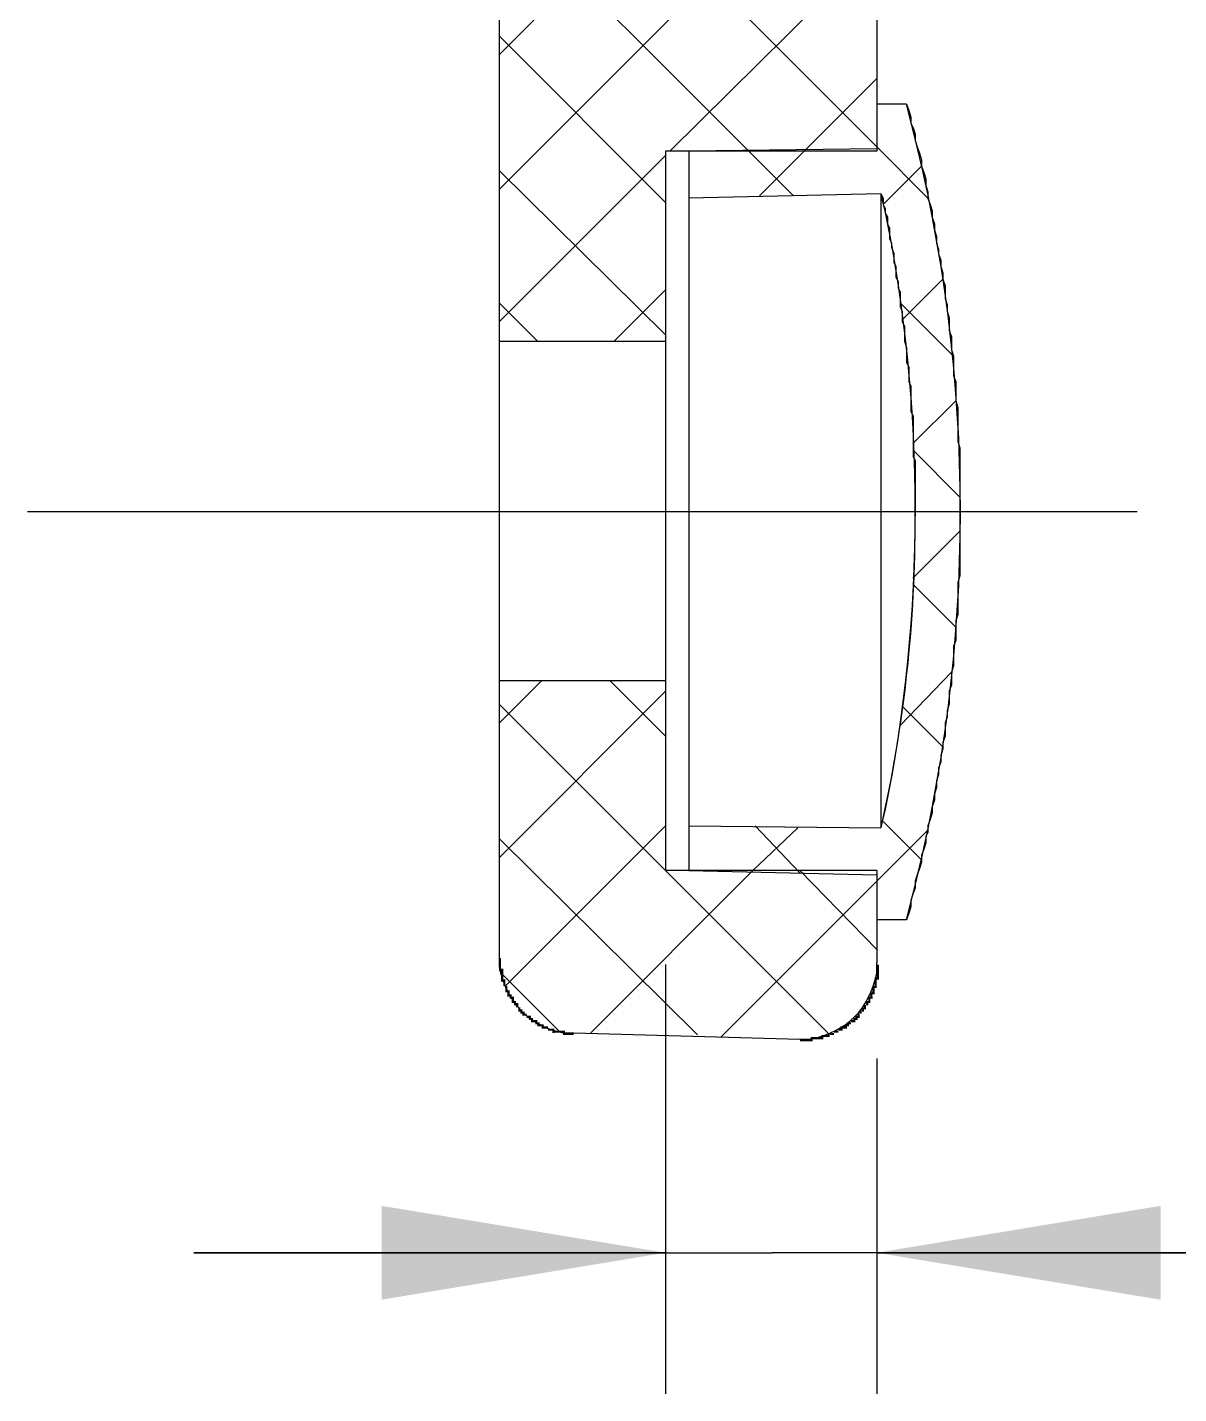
# Model space of a CAD drawing. Header units: millimetres. Extents: x 25 to 550, y -188 to 205.
# Drawn here: x 356.5 to 371.72, y -28.81 to -10.75 of the extents above; entities that cross this region are included whole.
import ezdxf

# ---------------------------------------------------------------- set-up
doc = ezdxf.new("R2010")
doc.units = ezdxf.units.MM
doc.layers.add('PDF_图层 1', color=7, linetype='Continuous', true_color=0x231f20)

msp = doc.modelspace()

# ---------------------------------------------------------------- linework, layer by layer
at = {"layer": 'PDF_图层 1', "color": 7, "lineweight": -3}
for points in [[(362.735, 143.733), (362.735, -23.053)], [(364.738, 129.315), (364.738, -8.635), (366.233, -8.635), (366.233, -9.651), (368.236, -9.679), (368.236, -10.582), (367.729, -10.582), (367.729, -12.388), (364.936, -12.388), (364.936, -14.899)], [(362.735, -7.337), (367.729, -12.331)], [(365.217, -8.635), (362.734, -11.118)], [(362.735, -9.086), (366.036, -12.388)], [(366.233, -9.397), (362.735, -12.895)], [(362.735, -9.51), (362.735, -11.908)], [(367.729, -9.679), (364.992, -12.388)], [(367.729, -10.582), (367.729, -12.388)], [(362.735, -10.864), (364.935, -13.065)], [(367.729, -11.428), (366.77, -12.388)], [(362.735, -11.908), (362.735, -14.899)], [(367.729, -11.767), (367.729, -12.359)], [(368.124, -11.767), (367.729, -11.767)], [(368.124, -11.767), (367.729, -11.767)], [(368.124, -11.767), (368.152, -11.852)], [(368.18, -11.993), (368.124, -11.767)], [(368.152, -11.852), (368.18, -11.937)], [(368.18, -11.937), (368.18, -12.021)], [(368.18, -12.021), (368.209, -12.078)], [(368.209, -12.078), (368.237, -12.162)], [(368.237, -12.162), (368.237, -12.247)], [(368.237, -12.247), (368.265, -12.332)], [(364.936, -12.444), (362.735, -14.645)], [(367.729, -12.388), (364.935, -12.388)], [(364.936, -12.388), (364.936, -21.897)], [(367.729, -12.359), (365.246, -12.388)], [(367.729, -12.359), (365.246, -12.388)], [(365.246, -12.388), (365.246, -13.008)], [(365.246, -12.388), (365.246, -21.897)], [(366.036, -12.388), (366.628, -12.98)], [(366.798, -12.359), (366.177, -12.98)], [(367.729, -12.331), (368.406, -13.008)], [(368.265, -12.332), (368.293, -12.416)], [(368.293, -12.416), (368.321, -12.501)], [(368.321, -12.585), (367.813, -13.093)], [(368.321, -12.501), (368.321, -12.586)], [(368.321, -12.586), (368.35, -12.67)], [(362.735, -12.642), (364.935, -14.814)], [(368.35, -12.67), (368.378, -12.755)], [(368.378, -12.755), (368.378, -12.84)], [(367.785, -12.952), (365.246, -13.008)], [(367.785, -12.952), (365.246, -13.008)], [(367.785, -12.952), (367.813, -13.008)], [(367.785, -12.952), (367.785, -21.332)], [(367.842, -13.178), (367.785, -12.952)], [(368.378, -12.84), (368.406, -12.924)], [(368.406, -12.924), (368.406, -13.009)], [(367.814, -13.008), (367.814, -13.093)], [(367.814, -13.093), (367.842, -13.15)], [(367.842, -13.15), (367.842, -13.206)], [(368.406, -13.009), (368.434, -13.094)], [(368.434, -13.094), (368.463, -13.178)], [(368.463, -13.178), (368.463, -13.263)], [(367.842, -13.206), (367.87, -13.262)], [(367.87, -13.262), (367.87, -13.347)], [(367.87, -13.347), (367.898, -13.404)], [(368.463, -13.263), (368.491, -13.348)], [(368.491, -13.348), (368.491, -13.432)], [(367.898, -13.404), (367.898, -13.46)], [(367.898, -13.46), (367.898, -13.545)], [(368.491, -13.432), (368.519, -13.517)], [(368.519, -13.517), (368.519, -13.602)], [(367.898, -13.545), (367.926, -13.601)], [(367.926, -13.601), (367.926, -13.658)], [(367.926, -13.658), (367.955, -13.742)], [(368.519, -13.602), (368.547, -13.686)], [(368.547, -13.686), (368.547, -13.742)], [(367.955, -13.742), (367.955, -13.799)], [(367.955, -13.799), (367.955, -13.855)], [(367.955, -13.855), (367.983, -13.911)], [(368.547, -13.743), (368.575, -13.827)], [(368.575, -13.827), (368.575, -13.912)], [(367.983, -13.911), (367.983, -13.996)], [(367.983, -13.996), (367.983, -14.052)], [(367.983, -14.053), (368.011, -14.109)], [(368.604, -14.081), (368.067, -14.617)], [(368.575, -13.912), (368.603, -13.997)], [(368.604, -13.997), (368.604, -14.081)], [(368.604, -14.081), (368.632, -14.166)], [(364.936, -14.222), (364.258, -14.899)], [(368.011, -14.109), (368.011, -14.194)], [(368.011, -14.194), (368.039, -14.25)], [(368.039, -14.25), (368.039, -14.306)], [(368.632, -14.165), (368.632, -14.251)], [(368.632, -14.25), (368.632, -14.335)], [(362.735, -14.391), (363.242, -14.899)], [(368.039, -14.307), (368.039, -14.391)], [(368.039, -14.391), (368.039, -14.447)], [(368.039, -14.391), (368.745, -15.096)], [(368.632, -14.335), (368.66, -14.42)], [(368.66, -14.419), (368.66, -14.505)], [(368.039, -14.448), (368.067, -14.504)], [(368.067, -14.504), (368.067, -14.589)], [(368.067, -14.589), (368.067, -14.645)], [(368.66, -14.504), (368.688, -14.589)], [(368.688, -14.589), (368.688, -14.674)], [(368.067, -14.645), (368.096, -14.701)], [(368.096, -14.701), (368.096, -14.786)], [(368.096, -14.786), (368.096, -14.842)], [(368.688, -14.673), (368.688, -14.759)], [(368.688, -14.758), (368.716, -14.843)], [(362.735, -14.899), (364.935, -14.899)], [(362.735, -14.899), (364.935, -14.899)], [(368.096, -14.842), (368.096, -14.899)], [(368.096, -14.899), (368.124, -14.984)], [(368.124, -14.983), (368.124, -15.04)], [(368.717, -14.843), (368.717, -14.928)], [(368.717, -14.927), (368.717, -15.013)], [(368.124, -15.04), (368.124, -15.096)], [(368.124, -15.096), (368.124, -15.181)], [(368.717, -15.012), (368.745, -15.097)], [(368.745, -15.097), (368.745, -15.182)], [(368.124, -15.181), (368.152, -15.237)], [(368.152, -15.237), (368.152, -15.294)], [(368.152, -15.294), (368.152, -15.379)], [(368.745, -15.181), (368.745, -15.266)], [(368.745, -15.266), (368.745, -15.351)], [(368.152, -15.378), (368.152, -15.435)], [(368.152, -15.435), (368.18, -15.491)], [(368.18, -15.491), (368.18, -15.576)], [(368.745, -15.351), (368.773, -15.436)], [(368.773, -15.435), (368.773, -15.52)], [(368.773, -15.52), (368.773, -15.605)], [(368.18, -15.576), (368.18, -15.632)], [(368.18, -15.632), (368.18, -15.689)], [(368.18, -15.689), (368.18, -15.774)], [(368.773, -15.689), (368.208, -16.253)], [(368.773, -15.604), (368.773, -15.689)], [(368.773, -15.689), (368.801, -15.774)], [(368.18, -15.774), (368.18, -15.83)], [(368.18, -15.83), (368.209, -15.886)], [(368.209, -15.886), (368.209, -15.971)], [(368.801, -15.774), (368.801, -15.858)], [(368.801, -15.858), (368.801, -15.943)], [(368.209, -15.971), (368.209, -16.027)], [(368.209, -16.027), (368.209, -16.084)], [(368.801, -15.943), (368.801, -16.056)], [(368.801, -16.056), (368.801, -16.14)], [(368.209, -16.084), (368.209, -16.169)], [(368.209, -16.169), (368.209, -16.225)], [(368.209, -16.225), (368.209, -16.281)], [(368.801, -16.14), (368.801, -16.225)], [(368.801, -16.225), (368.829, -16.31)], [(368.209, -16.281), (368.209, -16.366)], [(368.209, -16.338), (368.829, -16.959)], [(368.209, -16.366), (368.209, -16.423)], [(368.209, -16.423), (368.237, -16.479)], [(368.829, -16.31), (368.829, -16.394)], [(368.829, -16.394), (368.829, -16.479)], [(368.237, -16.479), (368.237, -16.564)], [(368.237, -16.564), (368.237, -16.62)], [(368.829, -16.479), (368.829, -16.564)], [(368.829, -16.564), (368.829, -16.648)], [(368.237, -16.62), (368.237, -16.677)], [(368.237, -16.677), (368.237, -16.761)], [(368.237, -16.761), (368.237, -16.818)], [(368.829, -16.648), (368.829, -16.733)], [(368.829, -16.733), (368.829, -16.818)], [(368.237, -16.818), (368.237, -16.874)], [(368.237, -16.874), (368.237, -16.959)], [(368.237, -16.959), (368.237, -17.015)], [(368.829, -16.818), (368.829, -16.902)], [(368.829, -16.902), (368.829, -16.987)], [(368.237, -17.015), (368.237, -17.072)], [(368.237, -17.072), (368.237, -17.156)], [(368.829, -16.987), (368.829, -17.072)], [(368.829, -17.072), (368.829, -17.156)], [(371.171, -17.156), (356.499, -17.156)], [(368.237, -17.156), (368.237, -17.213)], [(368.829, -17.157), (368.829, -17.241), (368.829, -17.326), (368.829, -17.411), (368.829, -17.495)], [(368.829, -17.495), (368.829, -17.58), (368.829, -17.664), (368.829, -17.749), (368.829, -17.834), (368.829, -17.918), (368.829, -18.002), (368.801, -18.088), (368.801, -18.172), (368.801, -18.256), (368.801, -18.342), (368.801, -18.426), (368.801, -18.51), (368.773, -18.595), (368.773, -18.68), (368.773, -18.764), (368.773, -18.849), (368.745, -18.934), (368.745, -19.018), (368.745, -19.103), (368.745, -19.188), (368.716, -19.272), (368.716, -19.357), (368.716, -19.442), (368.688, -19.526), (368.688, -19.611), (368.688, -19.696), (368.66, -19.78), (368.66, -19.865), (368.632, -19.95), (368.632, -20.034), (368.632, -20.119), (368.603, -20.204), (368.603, -20.288), (368.575, -20.373), (368.575, -20.458), (368.547, -20.542), (368.547, -20.627), (368.519, -20.712), (368.519, -20.796), (368.491, -20.881), (368.491, -20.965), (368.462, -21.05), (368.462, -21.134), (368.434, -21.219), (368.406, -21.304), (368.406, -21.388), (368.378, -21.445), (368.378, -21.53), (368.35, -21.615), (368.321, -21.699), (368.321, -21.783), (368.293, -21.869), (368.265, -21.953), (368.237, -22.037), (368.237, -22.123), (368.208, -22.207), (368.18, -22.291), (368.18, -22.376), (368.152, -22.461), (368.124, -22.545), (367.729, -22.545)], [(368.829, -17.41), (368.208, -18.031)], [(368.209, -18.116), (368.773, -18.68)], [(368.717, -19.272), (368.039, -19.978)], [(362.735, -19.385), (362.735, -23.053)], [(362.735, -19.385), (364.935, -19.385), (364.935, -21.897)], [(363.299, -19.385), (362.735, -19.95)], [(362.735, -19.385), (364.935, -19.385)], [(364.202, -19.385), (364.935, -20.119)], [(364.936, -19.526), (362.735, -21.727)], [(362.735, -19.696), (367.08, -24.041)], [(368.067, -19.724), (368.603, -20.26)], [(367.785, -21.332), (367.842, -21.107)], [(364.936, -21.304), (362.819, -23.42)], [(365.246, -21.304), (365.246, -21.897)], [(365.246, -21.304), (367.785, -21.332)], [(365.246, -21.304), (367.785, -21.332)], [(366.121, -21.304), (366.713, -21.924)], [(367.814, -21.248), (368.322, -21.755)], [(362.735, -21.473), (365.359, -24.069)], [(366.685, -21.332), (366.092, -21.896)], [(368.406, -21.361), (367.729, -22.037)], [(366.092, -21.897), (363.948, -24.041)], [(367.729, -21.897), (364.935, -21.897)], [(367.729, -21.897), (364.935, -21.897)], [(365.246, -21.897), (367.729, -21.953)], [(365.246, -21.897), (367.729, -21.953)], [(366.713, -21.897), (367.729, -22.941)], [(367.729, -21.897), (367.729, -23.11)], [(367.729, -21.897), (367.729, -23.11)], [(367.729, -21.953), (367.729, -22.546)], [(367.729, -22.038), (365.669, -24.097)], [(368.124, -22.545), (368.18, -22.32)], [(368.124, -22.545), (367.729, -22.545)], [(362.735, -23.053), (362.735, -23.166)], [(367.729, -23.251), (367.729, -23.11)], [(362.763, -23.251), (363.525, -24.013)], [(364.936, -23.138), (364.936, -28.81)], [(363.581, -24.041), (363.722, -24.041)], [(363.722, -24.041), (366.713, -24.126)], [(363.722, -24.041), (366.713, -24.126)], [(366.713, -24.126), (366.854, -24.126)], [(367.729, -24.38), (367.729, -28.81)], [(364.936, -26.947), (358.7, -26.947), (366.346, -26.947)], [(367.729, -26.947), (380.398, -26.947), (366.346, -26.947)]]:
    msp.add_lwpolyline(points, dxfattribs=at)
for centre, radius, start, end in [((348.159, -17.157), 20.676, 345.5381, 14.4619), ((348.18, -17.142), 20.058, 348.5997, 11.4003), ((350.045, -17.303), 18.192, 347.2057, 0.2862)]:
    msp.add_arc(centre, radius, start, end, dxfattribs=at)
for points in [[(362.735, -23.166), (362.828, -23.617), (363.118, -23.947), (363.581, -24.041)], [(366.854, -24.126), (367.345, -24.012), (367.622, -23.744), (367.729, -23.251)]]:
    msp.add_open_spline(points, degree=3, dxfattribs=at)
at = {"layer": 'PDF_图层 1', "color": 7, "lineweight": -3, "transparency": 33554559}
for points in [[(362.735, -23.053), (362.735, -23.081), (362.763, -23.053), (362.763, -23.081)], [(362.735, -23.053), (362.735, -23.081), (362.763, -23.053), (362.763, -23.081)], [(362.735, -23.053), (362.735, -23.081), (362.763, -23.053), (362.763, -23.081)], [(362.735, -23.053), (362.735, -23.081), (362.763, -23.053), (362.763, -23.081)], [(362.735, -23.053), (362.735, -23.11), (362.763, -23.053), (362.763, -23.11)], [(362.735, -23.081), (362.735, -23.109), (362.763, -23.081), (362.763, -23.109)], [(362.735, -23.081), (362.735, -23.109), (362.763, -23.081), (362.763, -23.109)], [(362.735, -23.081), (362.735, -23.109), (362.763, -23.081), (362.763, -23.109)], [(362.735, -23.081), (362.735, -23.109), (362.763, -23.081), (362.763, -23.109)], [(362.735, -23.081), (362.735, -23.138), (362.763, -23.081), (362.763, -23.138)], [(362.735, -23.11), (362.735, -23.138), (362.763, -23.11), (362.763, -23.138)], [(362.735, -23.11), (362.735, -23.138), (362.763, -23.11), (362.763, -23.138)], [(362.735, -23.11), (362.735, -23.138), (362.763, -23.11), (362.763, -23.138)], [(362.735, -23.11), (362.735, -23.167), (362.763, -23.11), (362.763, -23.167)], [(362.735, -23.138), (362.735, -23.166), (362.763, -23.138), (362.763, -23.166)], [(362.735, -23.138), (362.735, -23.166), (362.763, -23.138), (362.763, -23.166)], [(362.735, -23.138), (362.735, -23.166), (362.763, -23.138), (362.763, -23.166)], [(362.735, -23.138), (362.735, -23.194), (362.763, -23.138), (362.763, -23.194)], [(362.735, -23.166), (362.735, -23.194), (362.763, -23.166), (362.763, -23.194)], [(362.735, -23.166), (362.735, -23.194), (362.763, -23.166), (362.763, -23.194)], [(362.735, -23.166), (362.735, -23.194), (362.763, -23.166), (362.763, -23.194)], [(362.735, -23.166), (362.735, -23.223), (362.763, -23.166), (362.763, -23.223)], [(362.735, -23.194), (362.735, -23.223), (362.763, -23.194), (362.763, -23.223)], [(362.735, -23.194), (362.735, -23.223), (362.763, -23.194), (362.763, -23.223)], [(362.735, -23.194), (362.735, -23.223), (362.791, -23.194), (362.791, -23.223)], [(362.763, -23.223), (362.763, -23.251), (362.791, -23.223), (362.791, -23.251)], [(362.763, -23.223), (362.763, -23.251), (362.791, -23.223), (362.791, -23.251)], [(362.763, -23.223), (362.763, -23.251), (362.791, -23.223), (362.791, -23.251)], [(362.763, -23.223), (362.763, -23.28), (362.791, -23.223), (362.791, -23.28)], [(362.763, -23.251), (362.763, -23.279), (362.791, -23.251), (362.791, -23.279)], [(362.763, -23.251), (362.763, -23.279), (362.791, -23.251), (362.791, -23.279)], [(362.763, -23.251), (362.763, -23.279), (362.791, -23.251), (362.791, -23.279)], [(362.763, -23.251), (362.763, -23.307), (362.791, -23.251), (362.791, -23.307)], [(362.763, -23.28), (362.763, -23.307), (362.791, -23.28), (362.791, -23.307)], [(362.763, -23.28), (362.763, -23.307), (362.791, -23.28), (362.791, -23.307)], [(362.763, -23.28), (362.763, -23.307), (362.791, -23.28), (362.791, -23.307)], [(362.763, -23.28), (362.763, -23.336), (362.791, -23.28), (362.791, -23.336)], [(367.729, -23.138), (367.729, -23.194), (367.757, -23.138), (367.757, -23.194)], [(367.729, -23.138), (367.729, -23.166), (367.757, -23.138), (367.757, -23.166)], [(367.729, -23.138), (367.729, -23.166), (367.757, -23.138), (367.757, -23.166)], [(367.729, -23.138), (367.729, -23.166), (367.757, -23.138), (367.757, -23.166)], [(367.729, -23.138), (367.729, -23.166), (367.757, -23.138), (367.757, -23.166)], [(367.729, -23.166), (367.729, -23.223), (367.757, -23.166), (367.757, -23.223)], [(367.729, -23.166), (367.729, -23.194), (367.757, -23.166), (367.757, -23.194)], [(367.729, -23.166), (367.729, -23.194), (367.757, -23.166), (367.757, -23.194)], [(367.729, -23.166), (367.729, -23.194), (367.757, -23.166), (367.757, -23.194)], [(367.729, -23.194), (367.729, -23.251), (367.757, -23.194), (367.757, -23.251)], [(367.729, -23.194), (367.729, -23.223), (367.757, -23.194), (367.757, -23.223)], [(367.729, -23.194), (367.729, -23.223), (367.757, -23.194), (367.757, -23.223)], [(367.729, -23.194), (367.729, -23.223), (367.757, -23.194), (367.757, -23.223)], [(367.729, -23.223), (367.729, -23.28), (367.757, -23.223), (367.757, -23.28)], [(367.729, -23.223), (367.729, -23.251), (367.757, -23.223), (367.757, -23.251)], [(367.729, -23.223), (367.729, -23.251), (367.757, -23.223), (367.757, -23.251)], [(367.729, -23.223), (367.729, -23.251), (367.757, -23.223), (367.757, -23.251)], [(367.729, -23.251), (367.729, -23.307), (367.757, -23.251), (367.757, -23.307)], [(367.729, -23.251), (367.729, -23.279), (367.757, -23.251), (367.757, -23.279)], [(367.729, -23.251), (367.729, -23.279), (367.757, -23.251), (367.757, -23.279)], [(367.729, -23.251), (367.729, -23.279), (367.757, -23.251), (367.757, -23.279)], [(367.729, -23.28), (367.729, -23.336), (367.757, -23.28), (367.757, -23.336)], [(367.729, -23.28), (367.729, -23.307), (367.757, -23.28), (367.757, -23.307)], [(367.729, -23.28), (367.729, -23.307), (367.757, -23.28), (367.757, -23.307)], [(367.729, -23.28), (367.729, -23.307), (367.757, -23.28), (367.757, -23.307)], [(362.763, -23.307), (362.763, -23.335), (362.791, -23.307), (362.791, -23.335)], [(362.763, -23.307), (362.763, -23.335), (362.791, -23.307), (362.791, -23.335)], [(362.763, -23.307), (362.763, -23.335), (362.791, -23.307), (362.791, -23.335)], [(362.763, -23.307), (362.763, -23.364), (362.791, -23.307), (362.791, -23.364)], [(362.791, -23.335), (362.791, -23.363), (362.819, -23.335), (362.819, -23.363)], [(362.791, -23.335), (362.791, -23.363), (362.819, -23.335), (362.819, -23.363)], [(362.791, -23.335), (362.791, -23.363), (362.819, -23.335), (362.819, -23.363)], [(362.791, -23.335), (362.791, -23.392), (362.819, -23.335), (362.819, -23.392)], [(362.791, -23.364), (362.791, -23.392), (362.819, -23.364), (362.819, -23.392)], [(362.791, -23.364), (362.791, -23.392), (362.819, -23.364), (362.819, -23.392)], [(362.791, -23.364), (362.791, -23.392), (362.819, -23.364), (362.819, -23.392)], [(362.791, -23.364), (362.791, -23.421), (362.819, -23.364), (362.819, -23.421)], [(362.791, -23.392), (362.791, -23.42), (362.819, -23.392), (362.819, -23.42)], [(362.791, -23.392), (362.791, -23.42), (362.819, -23.392), (362.819, -23.42)], [(362.791, -23.392), (362.791, -23.42), (362.819, -23.392), (362.819, -23.42)], [(362.791, -23.392), (362.791, -23.42), (362.819, -23.392), (362.819, -23.42)], [(362.819, -23.42), (362.819, -23.448), (362.847, -23.42), (362.847, -23.448)], [(362.819, -23.42), (362.819, -23.448), (362.847, -23.42), (362.847, -23.448)], [(362.819, -23.42), (362.819, -23.448), (362.847, -23.42), (362.847, -23.448)], [(362.819, -23.42), (362.819, -23.448), (362.847, -23.42), (362.847, -23.448)], [(362.819, -23.42), (362.819, -23.477), (362.847, -23.42), (362.847, -23.477)], [(362.819, -23.448), (362.819, -23.477), (362.847, -23.448), (362.847, -23.477)], [(362.819, -23.448), (362.819, -23.477), (362.847, -23.448), (362.847, -23.477)], [(362.819, -23.448), (362.819, -23.477), (362.847, -23.448), (362.847, -23.477)], [(362.819, -23.448), (362.819, -23.505), (362.847, -23.448), (362.847, -23.505)], [(367.672, -23.42), (367.672, -23.477), (367.7, -23.42), (367.7, -23.477)], [(367.672, -23.42), (367.672, -23.448), (367.729, -23.42), (367.729, -23.448)], [(367.672, -23.448), (367.672, -23.505), (367.7, -23.448), (367.7, -23.505)], [(367.672, -23.448), (367.672, -23.477), (367.7, -23.448), (367.7, -23.477)], [(367.672, -23.448), (367.672, -23.477), (367.7, -23.448), (367.7, -23.477)], [(367.701, -23.307), (367.701, -23.364), (367.729, -23.307), (367.729, -23.364)], [(367.701, -23.335), (367.701, -23.392), (367.729, -23.335), (367.729, -23.392)], [(367.701, -23.335), (367.701, -23.363), (367.729, -23.335), (367.729, -23.363)], [(367.701, -23.335), (367.701, -23.363), (367.729, -23.335), (367.729, -23.363)], [(367.701, -23.364), (367.701, -23.421), (367.729, -23.364), (367.729, -23.421)], [(367.701, -23.364), (367.701, -23.392), (367.729, -23.364), (367.729, -23.392)], [(367.701, -23.364), (367.701, -23.392), (367.729, -23.364), (367.729, -23.392)], [(367.701, -23.364), (367.701, -23.392), (367.729, -23.364), (367.729, -23.392)], [(367.701, -23.392), (367.701, -23.448), (367.729, -23.392), (367.729, -23.448)], [(367.701, -23.392), (367.701, -23.42), (367.729, -23.392), (367.729, -23.42)], [(367.701, -23.392), (367.701, -23.42), (367.729, -23.392), (367.729, -23.42)], [(367.701, -23.392), (367.701, -23.42), (367.729, -23.392), (367.729, -23.42)], [(367.701, -23.42), (367.701, -23.448), (367.729, -23.42), (367.729, -23.448)], [(367.729, -23.307), (367.729, -23.335), (367.757, -23.307), (367.757, -23.335)], [(367.729, -23.307), (367.729, -23.335), (367.757, -23.307), (367.757, -23.335)], [(367.729, -23.307), (367.729, -23.335), (367.757, -23.307), (367.757, -23.335)], [(362.819, -23.477), (362.819, -23.505), (362.876, -23.477), (362.876, -23.505)], [(362.847, -23.477), (362.847, -23.505), (362.875, -23.477), (362.875, -23.505)], [(362.847, -23.477), (362.847, -23.534), (362.875, -23.477), (362.875, -23.534)], [(362.847, -23.505), (362.847, -23.533), (362.875, -23.505), (362.875, -23.533)], [(362.847, -23.505), (362.847, -23.533), (362.875, -23.505), (362.875, -23.533)], [(362.847, -23.505), (362.847, -23.533), (362.875, -23.505), (362.875, -23.533)], [(362.847, -23.505), (362.847, -23.561), (362.875, -23.505), (362.875, -23.561)], [(362.847, -23.534), (362.847, -23.561), (362.904, -23.534), (362.904, -23.561)], [(362.876, -23.534), (362.876, -23.561), (362.904, -23.534), (362.904, -23.561)], [(362.876, -23.534), (362.876, -23.589), (362.904, -23.534), (362.904, -23.589)], [(362.876, -23.561), (362.876, -23.589), (362.904, -23.561), (362.904, -23.589)], [(362.876, -23.561), (362.876, -23.589), (362.904, -23.561), (362.904, -23.589)], [(362.876, -23.561), (362.876, -23.589), (362.904, -23.561), (362.904, -23.589)], [(362.876, -23.561), (362.876, -23.589), (362.933, -23.561), (362.933, -23.589)], [(362.904, -23.589), (362.904, -23.617), (362.932, -23.589), (362.932, -23.617)], [(362.904, -23.589), (362.904, -23.617), (362.932, -23.589), (362.932, -23.617)], [(362.904, -23.589), (362.904, -23.617), (362.932, -23.589), (362.932, -23.617)], [(362.904, -23.589), (362.904, -23.617), (362.932, -23.589), (362.932, -23.617)], [(362.904, -23.589), (362.904, -23.646), (362.932, -23.589), (362.932, -23.646)], [(362.904, -23.618), (362.904, -23.646), (362.932, -23.618), (362.932, -23.646)], [(362.904, -23.618), (362.904, -23.646), (362.96, -23.618), (362.96, -23.646)], [(362.932, -23.618), (362.932, -23.646), (362.96, -23.618), (362.96, -23.646)], [(362.932, -23.618), (362.932, -23.675), (362.96, -23.618), (362.96, -23.675)], [(362.932, -23.646), (362.932, -23.674), (362.96, -23.646), (362.96, -23.674)], [(362.932, -23.646), (362.932, -23.674), (362.96, -23.646), (362.96, -23.674)], [(362.932, -23.646), (362.932, -23.674), (362.989, -23.646), (362.989, -23.674)], [(367.587, -23.618), (367.587, -23.675), (367.616, -23.618), (367.616, -23.675)], [(367.587, -23.618), (367.587, -23.646), (367.616, -23.618), (367.616, -23.646)], [(367.587, -23.618), (367.587, -23.646), (367.644, -23.618), (367.644, -23.646)], [(367.587, -23.646), (367.587, -23.674), (367.616, -23.646), (367.616, -23.674)], [(367.587, -23.646), (367.587, -23.674), (367.616, -23.646), (367.616, -23.674)], [(367.587, -23.646), (367.587, -23.674), (367.616, -23.646), (367.616, -23.674)], [(367.587, -23.646), (367.587, -23.674), (367.616, -23.646), (367.616, -23.674)], [(367.616, -23.561), (367.616, -23.618), (367.644, -23.561), (367.644, -23.618)], [(367.616, -23.561), (367.616, -23.589), (367.673, -23.561), (367.673, -23.589)], [(367.616, -23.589), (367.616, -23.646), (367.644, -23.589), (367.644, -23.646)], [(367.616, -23.589), (367.616, -23.617), (367.644, -23.589), (367.644, -23.617)], [(367.616, -23.589), (367.616, -23.617), (367.644, -23.589), (367.644, -23.617)], [(367.616, -23.589), (367.616, -23.617), (367.644, -23.589), (367.644, -23.617)], [(367.644, -23.505), (367.644, -23.561), (367.672, -23.505), (367.672, -23.561)], [(367.644, -23.505), (367.644, -23.533), (367.672, -23.505), (367.672, -23.533)], [(367.644, -23.505), (367.644, -23.533), (367.701, -23.505), (367.701, -23.533)], [(367.644, -23.534), (367.644, -23.589), (367.672, -23.534), (367.672, -23.589)], [(367.644, -23.534), (367.644, -23.561), (367.672, -23.534), (367.672, -23.561)], [(367.644, -23.534), (367.644, -23.561), (367.672, -23.534), (367.672, -23.561)], [(367.644, -23.534), (367.644, -23.561), (367.672, -23.534), (367.672, -23.561)], [(367.644, -23.561), (367.644, -23.589), (367.672, -23.561), (367.672, -23.589)], [(367.672, -23.477), (367.672, -23.534), (367.7, -23.477), (367.7, -23.534)], [(367.672, -23.477), (367.672, -23.505), (367.7, -23.477), (367.7, -23.505)], [(367.672, -23.477), (367.672, -23.505), (367.7, -23.477), (367.7, -23.505)], [(367.672, -23.477), (367.672, -23.505), (367.7, -23.477), (367.7, -23.505)], [(362.96, -23.674), (362.96, -23.702), (362.989, -23.674), (362.989, -23.702)], [(362.96, -23.674), (362.96, -23.702), (362.989, -23.674), (362.989, -23.702)], [(362.96, -23.674), (362.96, -23.702), (362.989, -23.674), (362.989, -23.702)], [(362.96, -23.674), (362.96, -23.702), (362.989, -23.674), (362.989, -23.702)], [(362.96, -23.674), (362.96, -23.702), (362.989, -23.674), (362.989, -23.702)], [(362.96, -23.674), (362.96, -23.702), (362.989, -23.674), (362.989, -23.702)], [(362.989, -23.702), (362.989, -23.731), (363.017, -23.702), (363.017, -23.731)], [(362.989, -23.702), (362.989, -23.731), (363.017, -23.702), (363.017, -23.731)], [(362.989, -23.702), (362.989, -23.731), (363.017, -23.702), (363.017, -23.731)], [(362.989, -23.702), (362.989, -23.731), (363.017, -23.702), (363.017, -23.731)], [(362.989, -23.702), (362.989, -23.731), (363.017, -23.702), (363.017, -23.731)], [(362.989, -23.702), (362.989, -23.759), (363.017, -23.702), (363.017, -23.759)], [(363.017, -23.731), (363.017, -23.759), (363.044, -23.731), (363.044, -23.759)], [(363.017, -23.731), (363.017, -23.759), (363.044, -23.731), (363.044, -23.759)], [(363.017, -23.731), (363.017, -23.759), (363.044, -23.731), (363.044, -23.759)], [(363.017, -23.731), (363.017, -23.759), (363.044, -23.731), (363.044, -23.759)], [(363.017, -23.731), (363.017, -23.787), (363.044, -23.731), (363.044, -23.787)], [(363.045, -23.759), (363.045, -23.787), (363.073, -23.759), (363.073, -23.787)], [(363.045, -23.759), (363.045, -23.787), (363.073, -23.759), (363.073, -23.787)], [(363.045, -23.759), (363.045, -23.787), (363.073, -23.759), (363.073, -23.787)], [(363.045, -23.759), (363.045, -23.787), (363.073, -23.759), (363.073, -23.787)], [(363.045, -23.759), (363.045, -23.815), (363.073, -23.759), (363.073, -23.815)], [(363.073, -23.787), (363.073, -23.815), (363.101, -23.787), (363.101, -23.815)], [(363.073, -23.787), (363.073, -23.815), (363.101, -23.787), (363.101, -23.815)], [(363.073, -23.787), (363.073, -23.815), (363.101, -23.787), (363.101, -23.815)], [(363.073, -23.787), (363.073, -23.815), (363.101, -23.787), (363.101, -23.815)], [(363.073, -23.787), (363.073, -23.815), (363.101, -23.787), (363.101, -23.815)], [(363.073, -23.787), (363.073, -23.815), (363.101, -23.787), (363.101, -23.815)], [(363.101, -23.815), (363.101, -23.843), (363.129, -23.815), (363.129, -23.843)], [(363.101, -23.815), (363.101, -23.843), (363.129, -23.815), (363.129, -23.843)], [(363.101, -23.815), (363.101, -23.843), (363.129, -23.815), (363.129, -23.843)], [(363.101, -23.815), (363.101, -23.843), (363.129, -23.815), (363.129, -23.843)], [(363.101, -23.815), (363.101, -23.843), (363.129, -23.815), (363.129, -23.843)], [(363.101, -23.815), (363.101, -23.843), (363.158, -23.815), (363.158, -23.843)], [(367.447, -23.815), (367.447, -23.843), (367.475, -23.815), (367.475, -23.843)], [(367.447, -23.815), (367.447, -23.843), (367.475, -23.815), (367.475, -23.843)], [(367.447, -23.815), (367.447, -23.843), (367.475, -23.815), (367.475, -23.843)], [(367.447, -23.815), (367.447, -23.843), (367.475, -23.815), (367.475, -23.843)], [(367.447, -23.815), (367.447, -23.843), (367.504, -23.815), (367.504, -23.843)], [(367.475, -23.787), (367.475, -23.815), (367.503, -23.787), (367.503, -23.815)], [(367.475, -23.787), (367.475, -23.815), (367.503, -23.787), (367.503, -23.815)], [(367.475, -23.787), (367.475, -23.815), (367.503, -23.787), (367.503, -23.815)], [(367.475, -23.787), (367.475, -23.815), (367.503, -23.787), (367.503, -23.815)], [(367.475, -23.787), (367.475, -23.815), (367.503, -23.787), (367.503, -23.815)], [(367.503, -23.731), (367.503, -23.787), (367.531, -23.731), (367.531, -23.787)], [(367.503, -23.759), (367.503, -23.787), (367.531, -23.759), (367.531, -23.787)], [(367.503, -23.759), (367.503, -23.787), (367.531, -23.759), (367.531, -23.787)], [(367.503, -23.759), (367.503, -23.787), (367.531, -23.759), (367.531, -23.787)], [(367.503, -23.759), (367.503, -23.787), (367.531, -23.759), (367.531, -23.787)], [(367.503, -23.759), (367.503, -23.787), (367.531, -23.759), (367.531, -23.787)], [(367.532, -23.702), (367.532, -23.759), (367.56, -23.702), (367.56, -23.759)], [(367.532, -23.702), (367.532, -23.731), (367.588, -23.702), (367.588, -23.731)], [(367.532, -23.731), (367.532, -23.759), (367.56, -23.731), (367.56, -23.759)], [(367.532, -23.731), (367.532, -23.759), (367.56, -23.731), (367.56, -23.759)], [(367.532, -23.731), (367.532, -23.759), (367.56, -23.731), (367.56, -23.759)], [(367.532, -23.731), (367.532, -23.759), (367.56, -23.731), (367.56, -23.759)], [(367.56, -23.674), (367.56, -23.731), (367.587, -23.674), (367.587, -23.731)], [(367.56, -23.674), (367.56, -23.702), (367.587, -23.674), (367.587, -23.702)], [(367.56, -23.674), (367.56, -23.702), (367.587, -23.674), (367.587, -23.702)], [(367.56, -23.674), (367.56, -23.702), (367.587, -23.674), (367.587, -23.702)], [(367.56, -23.674), (367.56, -23.702), (367.587, -23.674), (367.587, -23.702)], [(367.56, -23.702), (367.56, -23.731), (367.587, -23.702), (367.587, -23.731)], [(363.13, -23.843), (363.13, -23.872), (363.158, -23.843), (363.158, -23.872)], [(363.13, -23.843), (363.13, -23.872), (363.158, -23.843), (363.158, -23.872)], [(363.13, -23.843), (363.13, -23.872), (363.158, -23.843), (363.158, -23.872)], [(363.13, -23.843), (363.13, -23.872), (363.158, -23.843), (363.158, -23.872)], [(363.13, -23.843), (363.13, -23.872), (363.186, -23.843), (363.186, -23.872)], [(363.158, -23.843), (363.158, -23.872), (363.186, -23.843), (363.186, -23.872)], [(363.158, -23.843), (363.158, -23.9), (363.186, -23.843), (363.186, -23.9)], [(363.158, -23.872), (363.158, -23.9), (363.214, -23.872), (363.214, -23.9)], [(363.186, -23.872), (363.186, -23.9), (363.214, -23.872), (363.214, -23.9)], [(363.186, -23.872), (363.186, -23.9), (363.214, -23.872), (363.214, -23.9)], [(363.186, -23.872), (363.186, -23.9), (363.214, -23.872), (363.214, -23.9)], [(363.186, -23.872), (363.186, -23.9), (363.242, -23.872), (363.242, -23.9)], [(363.214, -23.9), (363.214, -23.928), (363.242, -23.9), (363.242, -23.928)], [(363.214, -23.9), (363.214, -23.928), (363.242, -23.9), (363.242, -23.928)], [(363.214, -23.9), (363.214, -23.928), (363.242, -23.9), (363.242, -23.928)], [(363.214, -23.9), (363.214, -23.928), (363.242, -23.9), (363.242, -23.928)], [(363.214, -23.9), (363.214, -23.928), (363.271, -23.9), (363.271, -23.928)], [(363.242, -23.9), (363.242, -23.928), (363.271, -23.9), (363.271, -23.928)], [(363.242, -23.9), (363.242, -23.928), (363.271, -23.9), (363.271, -23.928)], [(363.242, -23.9), (363.242, -23.956), (363.271, -23.9), (363.271, -23.956)], [(363.271, -23.928), (363.271, -23.956), (363.299, -23.928), (363.299, -23.956)], [(363.271, -23.928), (363.271, -23.956), (363.299, -23.928), (363.299, -23.956)], [(363.271, -23.928), (363.271, -23.956), (363.299, -23.928), (363.299, -23.956)], [(363.271, -23.928), (363.271, -23.956), (363.299, -23.928), (363.299, -23.956)], [(363.271, -23.928), (363.271, -23.956), (363.327, -23.928), (363.327, -23.956)], [(363.299, -23.928), (363.299, -23.956), (363.327, -23.928), (363.327, -23.956)], [(363.299, -23.928), (363.299, -23.956), (363.327, -23.928), (363.327, -23.956)], [(363.299, -23.928), (363.299, -23.985), (363.327, -23.928), (363.327, -23.985)], [(363.327, -23.956), (363.327, -23.985), (363.355, -23.956), (363.355, -23.985)], [(363.327, -23.956), (363.327, -23.985), (363.355, -23.956), (363.355, -23.985)], [(363.327, -23.956), (363.327, -23.985), (363.355, -23.956), (363.355, -23.985)], [(363.327, -23.956), (363.327, -23.985), (363.355, -23.956), (363.355, -23.985)], [(363.327, -23.956), (363.327, -23.985), (363.384, -23.956), (363.384, -23.985)], [(363.355, -23.956), (363.355, -23.985), (363.383, -23.956), (363.383, -23.985)], [(363.355, -23.956), (363.355, -23.985), (363.383, -23.956), (363.383, -23.985)], [(363.355, -23.956), (363.355, -23.985), (363.383, -23.956), (363.383, -23.985)], [(363.355, -23.956), (363.355, -23.985), (363.383, -23.956), (363.383, -23.985)], [(363.384, -23.985), (363.384, -24.013), (363.412, -23.985), (363.412, -24.013)], [(363.384, -23.985), (363.384, -24.013), (363.412, -23.985), (363.412, -24.013)], [(363.384, -23.985), (363.384, -24.013), (363.412, -23.985), (363.412, -24.013)], [(363.384, -23.985), (363.384, -24.013), (363.412, -23.985), (363.412, -24.013)], [(363.384, -23.985), (363.384, -24.013), (363.44, -23.985), (363.44, -24.013)], [(363.412, -23.985), (363.412, -24.013), (363.44, -23.985), (363.44, -24.013)], [(363.412, -23.985), (363.412, -24.013), (363.44, -23.985), (363.44, -24.013)], [(363.412, -23.985), (363.412, -24.013), (363.44, -23.985), (363.44, -24.013)], [(363.412, -23.985), (363.412, -24.013), (363.468, -23.985), (363.468, -24.013)], [(363.44, -23.985), (363.44, -24.013), (363.468, -23.985), (363.468, -24.013)], [(363.44, -23.985), (363.44, -24.013), (363.468, -23.985), (363.468, -24.013)], [(363.44, -23.985), (363.44, -24.041), (363.468, -23.985), (363.468, -24.041)], [(363.468, -24.013), (363.468, -24.04), (363.496, -24.013), (363.496, -24.04)], [(363.468, -24.013), (363.468, -24.04), (363.496, -24.013), (363.496, -24.04)], [(363.468, -24.013), (363.468, -24.04), (363.496, -24.013), (363.496, -24.04)], [(363.468, -24.013), (363.468, -24.04), (363.496, -24.013), (363.496, -24.04)], [(363.468, -24.013), (363.468, -24.04), (363.525, -24.013), (363.525, -24.04)], [(363.496, -24.013), (363.496, -24.04), (363.525, -24.013), (363.525, -24.04)], [(363.496, -24.013), (363.496, -24.04), (363.525, -24.013), (363.525, -24.04)], [(363.496, -24.013), (363.496, -24.04), (363.525, -24.013), (363.525, -24.04)], [(363.496, -24.013), (363.496, -24.04), (363.553, -24.013), (363.553, -24.04)], [(363.525, -24.013), (363.525, -24.04), (363.552, -24.013), (363.552, -24.04)], [(363.525, -24.013), (363.525, -24.04), (363.552, -24.013), (363.552, -24.04)], [(363.525, -24.013), (363.525, -24.04), (363.552, -24.013), (363.552, -24.04)], [(363.525, -24.013), (363.525, -24.04), (363.581, -24.013), (363.581, -24.04)], [(363.553, -24.013), (363.553, -24.04), (363.581, -24.013), (363.581, -24.04)], [(363.553, -24.013), (363.553, -24.04), (363.581, -24.013), (363.581, -24.04)], [(363.553, -24.013), (363.553, -24.04), (363.581, -24.013), (363.581, -24.04)], [(363.553, -24.013), (363.553, -24.04), (363.609, -24.013), (363.609, -24.04)], [(367.165, -24.013), (367.165, -24.04), (367.192, -24.013), (367.192, -24.04)], [(367.165, -24.013), (367.165, -24.04), (367.192, -24.013), (367.192, -24.04)], [(367.165, -24.013), (367.165, -24.04), (367.192, -24.013), (367.192, -24.04)], [(367.165, -24.013), (367.165, -24.04), (367.192, -24.013), (367.192, -24.04)], [(367.165, -24.013), (367.165, -24.04), (367.221, -24.013), (367.221, -24.04)], [(367.193, -24.013), (367.193, -24.04), (367.221, -24.013), (367.221, -24.04)], [(367.193, -24.013), (367.193, -24.04), (367.221, -24.013), (367.221, -24.04)], [(367.193, -24.013), (367.193, -24.04), (367.221, -24.013), (367.221, -24.04)], [(367.193, -24.013), (367.193, -24.04), (367.221, -24.013), (367.221, -24.04)], [(367.221, -23.985), (367.221, -24.013), (367.249, -23.985), (367.249, -24.013)], [(367.221, -23.985), (367.221, -24.013), (367.249, -23.985), (367.249, -24.013)], [(367.221, -23.985), (367.221, -24.013), (367.249, -23.985), (367.249, -24.013)], [(367.221, -23.985), (367.221, -24.013), (367.249, -23.985), (367.249, -24.013)], [(367.221, -23.985), (367.221, -24.013), (367.277, -23.985), (367.277, -24.013)], [(367.249, -23.956), (367.249, -24.013), (367.277, -23.956), (367.277, -24.013)], [(367.249, -23.985), (367.249, -24.013), (367.277, -23.985), (367.277, -24.013)], [(367.249, -23.985), (367.249, -24.013), (367.277, -23.985), (367.277, -24.013)], [(367.277, -23.956), (367.277, -23.985), (367.306, -23.956), (367.306, -23.985)], [(367.277, -23.956), (367.277, -23.985), (367.306, -23.956), (367.306, -23.985)], [(367.277, -23.956), (367.277, -23.985), (367.306, -23.956), (367.306, -23.985)], [(367.277, -23.956), (367.277, -23.985), (367.306, -23.956), (367.306, -23.985)], [(367.277, -23.956), (367.277, -23.985), (367.334, -23.956), (367.334, -23.985)], [(367.306, -23.928), (367.306, -23.985), (367.334, -23.928), (367.334, -23.985)], [(367.306, -23.928), (367.306, -23.956), (367.334, -23.928), (367.334, -23.956)], [(367.306, -23.928), (367.306, -23.956), (367.362, -23.928), (367.362, -23.956)], [(367.333, -23.9), (367.333, -23.956), (367.362, -23.9), (367.362, -23.956)], [(367.333, -23.9), (367.333, -23.928), (367.39, -23.9), (367.39, -23.928)], [(367.333, -23.928), (367.333, -23.956), (367.362, -23.928), (367.362, -23.956)], [(367.333, -23.928), (367.333, -23.956), (367.362, -23.928), (367.362, -23.956)], [(367.362, -23.9), (367.362, -23.928), (367.39, -23.9), (367.39, -23.928)], [(367.362, -23.9), (367.362, -23.928), (367.39, -23.9), (367.39, -23.928)], [(367.362, -23.9), (367.362, -23.928), (367.39, -23.9), (367.39, -23.928)], [(367.362, -23.9), (367.362, -23.928), (367.39, -23.9), (367.39, -23.928)], [(367.39, -23.872), (367.39, -23.9), (367.418, -23.872), (367.418, -23.9)], [(367.39, -23.872), (367.39, -23.9), (367.418, -23.872), (367.418, -23.9)], [(367.39, -23.872), (367.39, -23.9), (367.418, -23.872), (367.418, -23.9)], [(367.39, -23.872), (367.39, -23.9), (367.418, -23.872), (367.418, -23.9)], [(367.39, -23.872), (367.39, -23.9), (367.418, -23.872), (367.418, -23.9)], [(367.39, -23.872), (367.39, -23.9), (367.447, -23.872), (367.447, -23.9)], [(367.418, -23.843), (367.418, -23.872), (367.446, -23.843), (367.446, -23.872)], [(367.418, -23.843), (367.418, -23.872), (367.446, -23.843), (367.446, -23.872)], [(367.418, -23.843), (367.418, -23.872), (367.446, -23.843), (367.446, -23.872)], [(367.418, -23.843), (367.418, -23.872), (367.446, -23.843), (367.446, -23.872)], [(367.418, -23.843), (367.418, -23.872), (367.475, -23.843), (367.475, -23.872)], [(363.581, -24.041), (363.581, -24.069), (363.609, -24.041), (363.609, -24.069)], [(363.581, -24.041), (363.581, -24.069), (363.609, -24.041), (363.609, -24.069)], [(363.581, -24.041), (363.581, -24.069), (363.609, -24.041), (363.609, -24.069)], [(363.581, -24.041), (363.581, -24.069), (363.637, -24.041), (363.637, -24.069)], [(363.609, -24.041), (363.609, -24.069), (363.637, -24.041), (363.637, -24.069)], [(363.609, -24.041), (363.609, -24.069), (363.637, -24.041), (363.637, -24.069)], [(363.609, -24.041), (363.609, -24.069), (363.637, -24.041), (363.637, -24.069)], [(363.609, -24.041), (363.609, -24.069), (363.666, -24.041), (363.666, -24.069)], [(363.637, -24.041), (363.637, -24.069), (363.666, -24.041), (363.666, -24.069)], [(363.637, -24.041), (363.637, -24.069), (363.666, -24.041), (363.666, -24.069)], [(363.637, -24.041), (363.637, -24.069), (363.666, -24.041), (363.666, -24.069)], [(363.637, -24.041), (363.637, -24.069), (363.694, -24.041), (363.694, -24.069)], [(363.666, -24.041), (363.666, -24.069), (363.694, -24.041), (363.694, -24.069)], [(363.666, -24.041), (363.666, -24.069), (363.694, -24.041), (363.694, -24.069)], [(363.666, -24.041), (363.666, -24.069), (363.694, -24.041), (363.694, -24.069)], [(363.666, -24.041), (363.666, -24.069), (363.722, -24.041), (363.722, -24.069)], [(363.694, -24.041), (363.694, -24.069), (363.722, -24.041), (363.722, -24.069)], [(363.694, -24.041), (363.694, -24.069), (363.722, -24.041), (363.722, -24.069)], [(363.694, -24.041), (363.694, -24.069), (363.722, -24.041), (363.722, -24.069)], [(363.694, -24.041), (363.694, -24.069), (363.722, -24.041), (363.722, -24.069)], [(366.713, -24.126), (366.713, -24.154), (366.741, -24.126), (366.741, -24.154)], [(366.713, -24.126), (366.713, -24.154), (366.741, -24.126), (366.741, -24.154)], [(366.713, -24.126), (366.713, -24.154), (366.741, -24.126), (366.741, -24.154)], [(366.713, -24.126), (366.713, -24.154), (366.769, -24.126), (366.769, -24.154)], [(366.741, -24.126), (366.741, -24.154), (366.769, -24.126), (366.769, -24.154)], [(366.741, -24.126), (366.741, -24.154), (366.769, -24.126), (366.769, -24.154)], [(366.741, -24.126), (366.741, -24.154), (366.769, -24.126), (366.769, -24.154)], [(366.741, -24.126), (366.741, -24.154), (366.798, -24.126), (366.798, -24.154)], [(366.769, -24.126), (366.769, -24.154), (366.798, -24.126), (366.798, -24.154)], [(366.769, -24.126), (366.769, -24.154), (366.798, -24.126), (366.798, -24.154)], [(366.769, -24.126), (366.769, -24.154), (366.798, -24.126), (366.798, -24.154)], [(366.769, -24.126), (366.769, -24.154), (366.826, -24.126), (366.826, -24.154)], [(366.798, -24.126), (366.798, -24.154), (366.826, -24.126), (366.826, -24.154)], [(366.798, -24.126), (366.798, -24.154), (366.826, -24.126), (366.826, -24.154)], [(366.798, -24.126), (366.798, -24.154), (366.826, -24.126), (366.826, -24.154)], [(366.798, -24.126), (366.798, -24.154), (366.855, -24.126), (366.855, -24.154)], [(366.826, -24.126), (366.826, -24.154), (366.854, -24.126), (366.854, -24.154)], [(366.826, -24.126), (366.826, -24.154), (366.854, -24.126), (366.854, -24.154)], [(366.826, -24.126), (366.826, -24.154), (366.882, -24.126), (366.882, -24.154)], [(366.855, -24.097), (366.855, -24.154), (366.882, -24.097), (366.882, -24.154)], [(366.855, -24.097), (366.855, -24.126), (366.911, -24.097), (366.911, -24.126)], [(366.855, -24.126), (366.855, -24.154), (366.882, -24.126), (366.882, -24.154)], [(366.882, -24.097), (366.882, -24.126), (366.91, -24.097), (366.91, -24.126)], [(366.882, -24.097), (366.882, -24.126), (366.91, -24.097), (366.91, -24.126)], [(366.882, -24.097), (366.882, -24.126), (366.91, -24.097), (366.91, -24.126)], [(366.882, -24.097), (366.882, -24.126), (366.939, -24.097), (366.939, -24.126)], [(366.91, -24.097), (366.91, -24.126), (366.938, -24.097), (366.938, -24.126)], [(366.91, -24.097), (366.91, -24.126), (366.938, -24.097), (366.938, -24.126)], [(366.91, -24.097), (366.91, -24.126), (366.938, -24.097), (366.938, -24.126)], [(366.91, -24.097), (366.91, -24.126), (366.967, -24.097), (366.967, -24.126)], [(366.939, -24.097), (366.939, -24.126), (366.967, -24.097), (366.967, -24.126)], [(366.939, -24.097), (366.939, -24.126), (366.967, -24.097), (366.967, -24.126)], [(366.939, -24.097), (366.939, -24.126), (366.967, -24.097), (366.967, -24.126)], [(366.939, -24.097), (366.939, -24.126), (366.996, -24.097), (366.996, -24.126)], [(366.967, -24.097), (366.967, -24.126), (366.995, -24.097), (366.995, -24.126)], [(366.967, -24.097), (366.967, -24.126), (366.995, -24.097), (366.995, -24.126)], [(366.967, -24.097), (366.967, -24.126), (367.023, -24.097), (367.023, -24.126)], [(366.995, -24.069), (366.995, -24.126), (367.023, -24.069), (367.023, -24.126)], [(366.995, -24.069), (366.995, -24.097), (367.052, -24.069), (367.052, -24.097)], [(366.995, -24.097), (366.995, -24.126), (367.023, -24.097), (367.023, -24.126)], [(367.023, -24.069), (367.023, -24.097), (367.052, -24.069), (367.052, -24.097)], [(367.023, -24.069), (367.023, -24.097), (367.052, -24.069), (367.052, -24.097)], [(367.023, -24.069), (367.023, -24.097), (367.052, -24.069), (367.052, -24.097)], [(367.023, -24.069), (367.023, -24.097), (367.08, -24.069), (367.08, -24.097)], [(367.052, -24.069), (367.052, -24.097), (367.079, -24.069), (367.079, -24.097)], [(367.052, -24.069), (367.052, -24.097), (367.079, -24.069), (367.079, -24.097)], [(367.052, -24.069), (367.052, -24.097), (367.079, -24.069), (367.079, -24.097)], [(367.052, -24.069), (367.052, -24.097), (367.108, -24.069), (367.108, -24.097)], [(367.079, -24.041), (367.079, -24.097), (367.108, -24.041), (367.108, -24.097)], [(367.079, -24.069), (367.079, -24.097), (367.108, -24.069), (367.108, -24.097)], [(367.109, -24.041), (367.109, -24.069), (367.136, -24.041), (367.136, -24.069)], [(367.109, -24.041), (367.109, -24.069), (367.136, -24.041), (367.136, -24.069)], [(367.109, -24.041), (367.109, -24.069), (367.136, -24.041), (367.136, -24.069)], [(367.109, -24.041), (367.109, -24.069), (367.136, -24.041), (367.136, -24.069)], [(367.109, -24.041), (367.109, -24.069), (367.165, -24.041), (367.165, -24.069)], [(367.136, -24.041), (367.136, -24.069), (367.165, -24.041), (367.165, -24.069)], [(367.136, -24.041), (367.136, -24.069), (367.165, -24.041), (367.165, -24.069)], [(367.136, -24.041), (367.136, -24.069), (367.165, -24.041), (367.165, -24.069)], [(367.136, -24.041), (367.136, -24.069), (367.165, -24.041), (367.165, -24.069)]]:
    msp.add_solid(points, dxfattribs=at)
at = {"layer": 'PDF_图层 1', "color": 7, "transparency": 33554559}
for points in [[(364.936, -26.947), (361.183, -26.327), (361.183, -27.568)], [(367.729, -26.947), (371.482, -27.568), (371.482, -26.327)]]:
    msp.add_solid(points, dxfattribs=at)

doc.saveas('drawing.dxf')
